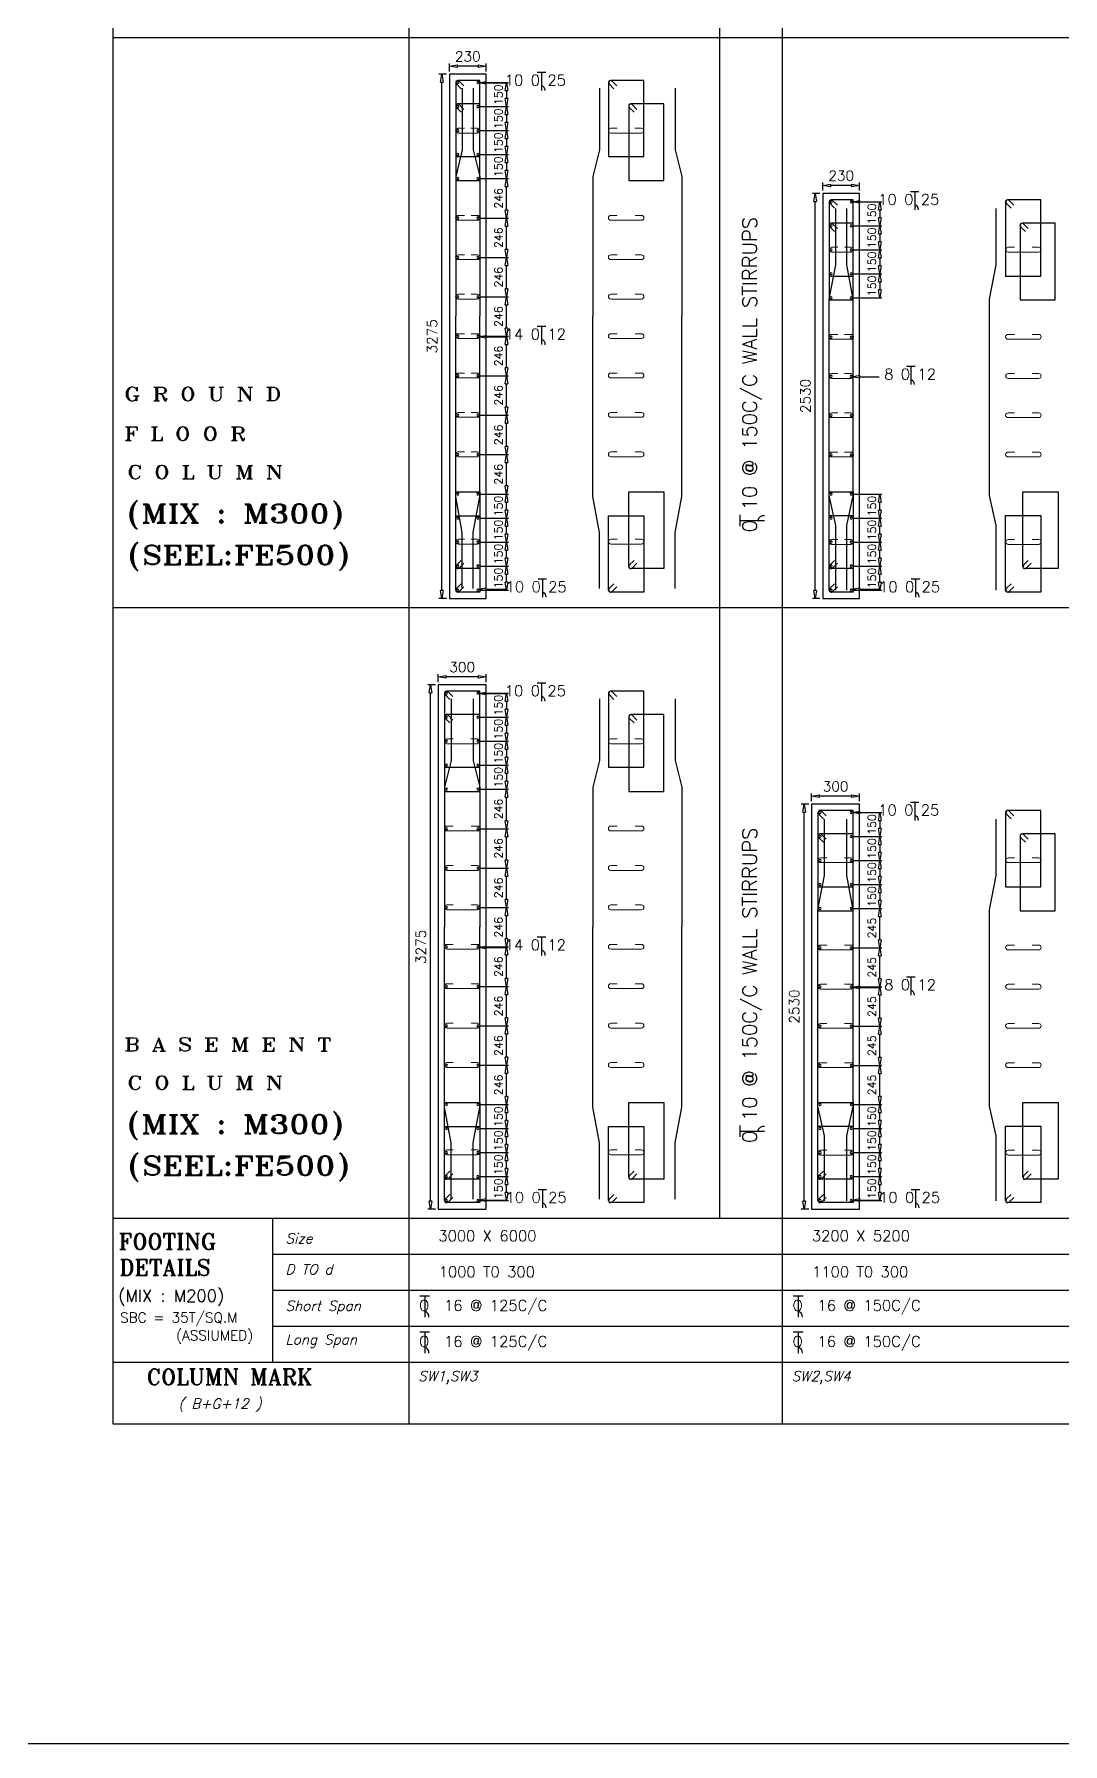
# Model space of a CAD drawing. Header units: millimetres. Extents: x 331487 to 517269, y 198509 to 399936.
# Drawn here: x 379163 to 392023, y 198509 to 219869 of the extents above; entities that cross this region are included whole.
import ezdxf

# ---------------------------------------------------------------- set-up
doc = ezdxf.new("R2010")
doc.units = ezdxf.units.MM
doc.header["$MEASUREMENT"] = 0
doc.layers.add('BEAM', color=1, linetype='Continuous', lineweight=5)
for name, color, linetype in [('COLUMN', 6, 'Continuous'), ('FOOTING', 5, 'Continuous'), ('FOOTING-SCH', 3, 'Continuous')]:
    doc.layers.add(name, color=color, linetype=linetype)
doc.styles.add('ITALICC', font='italicc', dxfattribs={"height": 0.3})
doc.styles.add('RO', font='romans.shx', dxfattribs={"height": 125})
doc.styles.add('ROMANS', font='romans.shx')
doc.styles.add('ROMANT', font='ROMANT.shx')

# ---------------------------------------------------------------- blocks, each defined once
blk = doc.blocks.new('_ClosedBlank')
at = {"color": 0, "linetype": 'ByBlock', "lineweight": -2}
for p, q in [((-1, 0.17), (0, 0)), ((-1, 0.17), (-1, -0.17)), ((0, 0), (-1, -0.17))]:
    blk.add_line(p, q, dxfattribs=at)

msp = doc.modelspace()

# ---------------------------------------------------------------- linework, layer by layer
at = {"color": 8, "linetype": 'Continuous'}
for p, q in [((380148, 219829), (397853, 219829)), ((380148, 212706), (397853, 212706)), ((380148, 205076), (383848, 205076)), ((382142, 205076), (382142, 203276)), ((383848, 205076), (397853, 205076)), ((382142, 204626), (383848, 204626)), ((383848, 204626), (397853, 204626)), ((382142, 204176), (383848, 204176)), ((383848, 204176), (397853, 204176)), ((382142, 203726), (383848, 203726)), ((383848, 203726), (397853, 203726)), ((380148, 203276), (383848, 203276)), ((380148, 203276), (397853, 203276)), ((383848, 203276), (397853, 203276)), ((380148, 202508), (397853, 202508))]:
    msp.add_line(p, q, dxfattribs=at)
at = {"color": 1, "linetype": 'Continuous'}
for p, q in [((385451, 219394), (385558, 219394)), ((385505, 219394), (385505, 219164)), ((390117, 217904), (390224, 217904)), ((390171, 217904), (390171, 217674)), ((385453, 216220), (385561, 216220)), ((385507, 216220), (385507, 215990)), ((390067, 215721), (390175, 215721)), ((390121, 215721), (390121, 215491)), ((387988, 213721), (387988, 213862)), ((387988, 213792), (388293, 213792)), ((385463, 213064), (385570, 213064)), ((385517, 213064), (385517, 212834)), ((390126, 213064), (390233, 213064)), ((390179, 213064), (390179, 212834)), ((385451, 211765), (385558, 211765)), ((385505, 211765), (385505, 211534)), ((390117, 210275), (390224, 210275)), ((390171, 210275), (390171, 210044)), ((385453, 208590), (385561, 208590)), ((385507, 208590), (385507, 208360)), ((390067, 208091), (390175, 208091)), ((390121, 208091), (390121, 207861)), ((387988, 206091), (387988, 206233)), ((387988, 206162), (388293, 206162)), ((385463, 205435), (385570, 205435)), ((385517, 205435), (385517, 205204)), ((390126, 205435), (390233, 205435)), ((390179, 205435), (390179, 205204)), ((383984, 204105), (384107, 204105)), ((384046, 204105), (384046, 203841)), ((388653, 204105), (388775, 204105)), ((388714, 204105), (388714, 203841)), ((383984, 203655), (384107, 203655)), ((384046, 203655), (384046, 203391)), ((388653, 203655), (388775, 203655)), ((388714, 203655), (388714, 203391))]:
    msp.add_line(p, q, dxfattribs=at)
for centre, radius, start, end in [((385489, 219169), 61.2, 355.5803, 75.6804), ((390156, 217679), 61.2, 355.5803, 75.6804), ((385492, 215994), 61.2, 355.5803, 75.6804), ((390106, 215495), 61.2, 355.5803, 75.6804), ((388286, 213772), 80.7, 85.5803, 165.6804), ((385501, 212839), 61.2, 355.5803, 75.6804), ((390164, 212839), 61.2, 355.5803, 75.6804), ((385489, 211539), 61.2, 355.5803, 75.6804), ((390156, 210049), 61.2, 355.5803, 75.6804), ((385492, 208364), 61.2, 355.5803, 75.6804), ((390106, 207866), 61.2, 355.5803, 75.6804), ((388286, 206142), 80.7, 85.5803, 165.6804), ((385501, 205209), 61.2, 355.5803, 75.6804), ((390164, 205209), 61.2, 355.5803, 75.6804), ((384028, 203846), 70, 355.5803, 75.6804), ((388697, 203846), 70, 355.5803, 75.6804), ((384028, 203396), 70, 355.5803, 75.6804), ((388697, 203396), 70, 355.5803, 75.6804)]:
    msp.add_arc(centre, radius, start, end, dxfattribs=at)
at = {"layer": 'BEAM', "ltscale": 0.05}
for p, q in [((384461, 218694), (384541, 218694)), ((384461, 218634), (384704, 218634)), ((384704, 218694), (384624, 218694)), ((386371, 218694), (386451, 218694)), ((386371, 218634), (386754, 218634)), ((386754, 218694), (386674, 218694)), ((384462, 217605), (384542, 217605)), ((384462, 217545), (384706, 217545)), ((384706, 217605), (384626, 217605)), ((386372, 217605), (386452, 217605)), ((386372, 217545), (386756, 217545)), ((386756, 217605), (386676, 217605)), ((384462, 217112), (384542, 217112)), ((384462, 217052), (384706, 217052)), ((384706, 217112), (384626, 217112)), ((386372, 217112), (386452, 217112)), ((386372, 217052), (386756, 217052)), ((386756, 217112), (386676, 217112)), ((389132, 217207), (389212, 217207)), ((389132, 217147), (389375, 217147)), ((389375, 217207), (389295, 217207)), ((391338, 217207), (391418, 217207)), ((391338, 217147), (391721, 217147)), ((391721, 217207), (391641, 217207)), ((384462, 216620), (384542, 216620)), ((384706, 216620), (384626, 216620)), ((386372, 216620), (386452, 216620)), ((386756, 216620), (386676, 216620)), ((384462, 216560), (384706, 216560)), ((386372, 216560), (386756, 216560)), ((384462, 216127), (384542, 216127)), ((384462, 216067), (384706, 216067)), ((384706, 216127), (384626, 216127)), ((386372, 216127), (386452, 216127)), ((386372, 216067), (386756, 216067)), ((386756, 216127), (386676, 216127)), ((389132, 216118), (389212, 216118)), ((389132, 216058), (389375, 216058)), ((389375, 216118), (389295, 216118)), ((391338, 216118), (391418, 216118)), ((391338, 216058), (391721, 216058)), ((391721, 216118), (391641, 216118)), ((384462, 215635), (384542, 215635)), ((384462, 215575), (384706, 215575)), ((384706, 215635), (384626, 215635)), ((386372, 215635), (386452, 215635)), ((386372, 215575), (386756, 215575)), ((386756, 215635), (386676, 215635)), ((389132, 215628), (389212, 215628)), ((389132, 215568), (389375, 215568)), ((389375, 215628), (389295, 215628)), ((391338, 215628), (391418, 215628)), ((391338, 215568), (391721, 215568)), ((391721, 215628), (391641, 215628)), ((384462, 215142), (384542, 215142)), ((384706, 215142), (384626, 215142)), ((386372, 215142), (386452, 215142)), ((386756, 215142), (386676, 215142)), ((389132, 215138), (389212, 215138)), ((389375, 215138), (389295, 215138)), ((391338, 215138), (391418, 215138)), ((391721, 215138), (391641, 215138)), ((384462, 215082), (384706, 215082)), ((386372, 215082), (386756, 215082)), ((389132, 215078), (389375, 215078)), ((391338, 215078), (391721, 215078)), ((384462, 214650), (384542, 214650)), ((384462, 214590), (384706, 214590)), ((384706, 214650), (384626, 214650)), ((386372, 214650), (386452, 214650)), ((386372, 214590), (386756, 214590)), ((386756, 214650), (386676, 214650)), ((389132, 214648), (389212, 214648)), ((389132, 214588), (389375, 214588)), ((389375, 214648), (389295, 214648)), ((391338, 214648), (391418, 214648)), ((391338, 214588), (391721, 214588)), ((391721, 214648), (391641, 214648)), ((384462, 213559), (384542, 213559)), ((384462, 213499), (384706, 213499)), ((384706, 213559), (384626, 213559)), ((386372, 213559), (386452, 213559)), ((386372, 213499), (386756, 213499)), ((386756, 213559), (386676, 213559)), ((389132, 213555), (389212, 213555)), ((389132, 213495), (389375, 213495)), ((389375, 213555), (389295, 213555)), ((391338, 213555), (391418, 213555)), ((391338, 213495), (391721, 213495)), ((391721, 213555), (391641, 213555)), ((384321, 211064), (384401, 211064)), ((384704, 211064), (384624, 211064)), ((386371, 211064), (386451, 211064)), ((386754, 211064), (386674, 211064)), ((384321, 211004), (384704, 211004)), ((386371, 211004), (386754, 211004)), ((384322, 209975), (384402, 209975)), ((384706, 209975), (384626, 209975)), ((386372, 209975), (386452, 209975)), ((386756, 209975), (386676, 209975)), ((384322, 209915), (384706, 209915)), ((386372, 209915), (386756, 209915)), ((388992, 209578), (389072, 209578)), ((389375, 209578), (389295, 209578)), ((391338, 209578), (391418, 209578)), ((391721, 209578), (391641, 209578)), ((384322, 209482), (384402, 209482)), ((384322, 209422), (384706, 209422)), ((384706, 209482), (384626, 209482)), ((386372, 209482), (386452, 209482)), ((386372, 209422), (386756, 209422)), ((386756, 209482), (386676, 209482)), ((388992, 209518), (389375, 209518)), ((391338, 209518), (391721, 209518)), ((384322, 208990), (384402, 208990)), ((384322, 208930), (384706, 208930)), ((384706, 208990), (384626, 208990)), ((386372, 208990), (386452, 208990)), ((386372, 208930), (386756, 208930)), ((386756, 208990), (386676, 208990)), ((384322, 208497), (384402, 208497)), ((384706, 208497), (384626, 208497)), ((386372, 208497), (386452, 208497)), ((386756, 208497), (386676, 208497)), ((388992, 208488), (389072, 208488)), ((389375, 208488), (389295, 208488)), ((391338, 208488), (391418, 208488)), ((391721, 208488), (391641, 208488)), ((384322, 208437), (384706, 208437)), ((386372, 208437), (386756, 208437)), ((388992, 208428), (389375, 208428)), ((391338, 208428), (391721, 208428)), ((384322, 208005), (384402, 208005)), ((384322, 207945), (384706, 207945)), ((384706, 208005), (384626, 208005)), ((386372, 208005), (386452, 208005)), ((386372, 207945), (386756, 207945)), ((386756, 208005), (386676, 208005)), ((388992, 207998), (389072, 207998)), ((388992, 207938), (389375, 207938)), ((389375, 207998), (389295, 207998)), ((391338, 207998), (391418, 207998)), ((391338, 207938), (391721, 207938)), ((391721, 207998), (391641, 207998)), ((384322, 207512), (384402, 207512)), ((384322, 207452), (384706, 207452)), ((384706, 207512), (384626, 207512)), ((386372, 207512), (386452, 207512)), ((386372, 207452), (386756, 207452)), ((386756, 207512), (386676, 207512)), ((388992, 207508), (389072, 207508)), ((388992, 207448), (389375, 207448)), ((389375, 207508), (389295, 207508)), ((391338, 207508), (391418, 207508)), ((391338, 207448), (391721, 207448)), ((391721, 207508), (391641, 207508)), ((384322, 207020), (384402, 207020)), ((384706, 207020), (384626, 207020)), ((386372, 207020), (386452, 207020)), ((386756, 207020), (386676, 207020)), ((388992, 207018), (389072, 207018)), ((389375, 207018), (389295, 207018)), ((391338, 207018), (391418, 207018)), ((391721, 207018), (391641, 207018)), ((384322, 206960), (384706, 206960)), ((386372, 206960), (386756, 206960)), ((388992, 206958), (389375, 206958)), ((391338, 206958), (391721, 206958)), ((384322, 205929), (384402, 205929)), ((384706, 205929), (384626, 205929)), ((386372, 205929), (386452, 205929)), ((386756, 205929), (386676, 205929)), ((388992, 205925), (389072, 205925)), ((389375, 205925), (389295, 205925)), ((391338, 205925), (391418, 205925)), ((391721, 205925), (391641, 205925)), ((384322, 205869), (384706, 205869)), ((386372, 205869), (386756, 205869)), ((388992, 205865), (389375, 205865)), ((391338, 205865), (391721, 205865))]:
    msp.add_line(p, q, dxfattribs=at)
for centre, start, end in [((384461, 218664), 90, 270), ((384704, 218664), 270, 90), ((386371, 218664), 90, 270), ((386754, 218664), 270, 90), ((384462, 217575), 90, 270), ((384706, 217575), 270, 90), ((386372, 217575), 90, 270), ((386756, 217575), 270, 90), ((384462, 217082), 90, 270), ((384706, 217082), 270, 90), ((386372, 217082), 90, 270), ((386756, 217082), 270, 90), ((389132, 217177), 90, 270), ((389375, 217177), 270, 90), ((391338, 217177), 90, 270), ((391721, 217177), 270, 90), ((384462, 216590), 90, 270), ((384706, 216590), 270, 90), ((386372, 216590), 90, 270), ((386756, 216590), 270, 90), ((384462, 216097), 90, 270), ((384706, 216097), 270, 90), ((386372, 216097), 90, 270), ((386756, 216097), 270, 90), ((389132, 216088), 90, 270), ((389375, 216088), 270, 90), ((391338, 216088), 90, 270), ((391721, 216088), 270, 90), ((384462, 215605), 90, 270), ((384706, 215605), 270, 90), ((386372, 215605), 90, 270), ((386756, 215605), 270, 90), ((389132, 215598), 90, 270), ((389375, 215598), 270, 90), ((391338, 215598), 90, 270), ((391721, 215598), 270, 90), ((384462, 215112), 90, 270), ((384706, 215112), 270, 90), ((386372, 215112), 90, 270), ((386756, 215112), 270, 90), ((389132, 215108), 90, 270), ((389375, 215108), 270, 90), ((391338, 215108), 90, 270), ((391721, 215108), 270, 90), ((384462, 214620), 90, 270), ((384706, 214620), 270, 90), ((386372, 214620), 90, 270), ((386756, 214620), 270, 90), ((389132, 214618), 90, 270), ((389375, 214618), 270, 90), ((391338, 214618), 90, 270), ((391721, 214618), 270, 90), ((384462, 213529), 90, 270), ((384706, 213529), 270, 90), ((386372, 213529), 90, 270), ((386756, 213529), 270, 90), ((389132, 213525), 90, 270), ((389375, 213525), 270, 90), ((391338, 213525), 90, 270), ((391721, 213525), 270, 90), ((384321, 211034), 90, 270), ((384704, 211034), 270, 90), ((386371, 211034), 90, 270), ((386754, 211034), 270, 90), ((384322, 209945), 90, 270), ((384706, 209945), 270, 90), ((386372, 209945), 90, 270), ((386756, 209945), 270, 90), ((388992, 209548), 90, 270), ((389375, 209548), 270, 90), ((391338, 209548), 90, 270), ((391721, 209548), 270, 90), ((384322, 209452), 90, 270), ((384706, 209452), 270, 90), ((386372, 209452), 90, 270), ((386756, 209452), 270, 90), ((384322, 208960), 90, 270), ((384706, 208960), 270, 90), ((386372, 208960), 90, 270), ((386756, 208960), 270, 90), ((384322, 208467), 90, 270), ((384706, 208467), 270, 90), ((386372, 208467), 90, 270), ((386756, 208467), 270, 90), ((388992, 208458), 90, 270), ((389375, 208458), 270, 90), ((391338, 208458), 90, 270), ((391721, 208458), 270, 90), ((384322, 207975), 90, 270), ((384706, 207975), 270, 90), ((386372, 207975), 90, 270), ((386756, 207975), 270, 90), ((388992, 207968), 90, 270), ((389375, 207968), 270, 90), ((391338, 207968), 90, 270), ((391721, 207968), 270, 90), ((384322, 207482), 90, 270), ((384706, 207482), 270, 90), ((386372, 207482), 90, 270), ((386756, 207482), 270, 90), ((388992, 207478), 90, 270), ((389375, 207478), 270, 90), ((391338, 207478), 90, 270), ((391721, 207478), 270, 90), ((384322, 206990), 90, 270), ((384706, 206990), 270, 90), ((386372, 206990), 90, 270), ((386756, 206990), 270, 90), ((388992, 206988), 90, 270), ((389375, 206988), 270, 90), ((391338, 206988), 90, 270), ((391721, 206988), 270, 90), ((384322, 205899), 90, 270), ((384706, 205899), 270, 90), ((386372, 205899), 90, 270), ((386756, 205899), 270, 90), ((388992, 205895), 90, 270), ((389375, 205895), 270, 90), ((391338, 205895), 90, 270), ((391721, 205895), 270, 90)]:
    msp.add_arc(centre, 30, start, end, dxfattribs=at)
at = {"layer": 'COLUMN'}
for p, q in [((384814, 219369), (384354, 219369)), ((384354, 219369), (384354, 212819)), ((384814, 212819), (384814, 219369)), ((389482, 217879), (389022, 217879)), ((389022, 217879), (389022, 212819)), ((389482, 212819), (389482, 217879)), ((384354, 212819), (384814, 212819)), ((389022, 212819), (389482, 212819)), ((384814, 211740), (384214, 211740)), ((384214, 211740), (384214, 205190)), ((384814, 205190), (384814, 211740)), ((389482, 210250), (388882, 210250)), ((388882, 210250), (388882, 205190)), ((389482, 205190), (389482, 210250)), ((384214, 205190), (384814, 205190)), ((388882, 205190), (389482, 205190)), ((517269, 198509), (331487, 198509))]:
    msp.add_line(p, q, dxfattribs=at)
at = {"layer": 'COLUMN', "color": 3}
for p, q in [((384434, 219264), (384434, 218339)), ((384441, 219247), (384501, 219187)), ((384734, 219289), (384459, 219289)), ((384536, 219223), (384477, 219282)), ((384515, 219195), (384515, 218425)), ((384653, 219195), (384653, 218425)), ((384734, 218339), (384734, 219289)), ((386230, 219195), (386230, 218425)), ((386344, 219264), (386344, 218339)), ((386351, 219247), (386411, 219187)), ((386784, 219289), (386369, 219289)), ((386446, 219223), (386387, 219282)), ((386784, 218339), (386784, 219289)), ((387177, 219195), (387177, 218425)), ((384434, 218972), (384434, 218039)), ((384441, 218954), (384501, 218894)), ((384734, 218997), (384459, 218997)), ((384536, 218930), (384477, 218990)), ((384734, 218039), (384734, 218997)), ((386596, 218972), (386596, 218039)), ((386603, 218954), (386663, 218894)), ((387036, 218997), (386621, 218997)), ((386698, 218930), (386638, 218990)), ((387036, 218039), (387036, 218997)), ((384515, 218425), (384434, 218092)), ((384434, 218339), (384734, 218339)), ((384653, 218425), (384734, 218092)), ((386230, 218425), (386149, 218092)), ((386344, 218339), (386784, 218339)), ((387177, 218425), (387258, 218092)), ((384434, 218092), (384434, 216348)), ((384734, 218092), (384734, 216348)), ((386149, 218092), (386149, 216348)), ((387258, 218092), (387258, 216348)), ((384434, 218039), (384734, 218039)), ((386596, 218039), (387036, 218039)), ((389102, 217774), (389102, 216845)), ((389110, 217757), (389170, 217697)), ((389402, 217799), (389127, 217799)), ((389205, 217733), (389145, 217792)), ((389184, 216986), (389184, 217693)), ((389321, 216986), (389321, 217693)), ((389402, 216845), (389402, 217799)), ((391188, 216986), (391188, 217693)), ((391308, 217774), (391308, 216845)), ((391315, 217757), (391375, 217697)), ((391748, 217799), (391333, 217799)), ((391410, 217733), (391351, 217792)), ((391748, 216845), (391748, 217799)), ((389102, 217482), (389102, 216548)), ((389110, 217464), (389170, 217404)), ((389402, 217507), (389127, 217507)), ((389205, 217440), (389145, 217500)), ((389402, 216548), (389402, 217507)), ((391488, 217482), (391488, 216548)), ((391495, 217464), (391555, 217404)), ((391928, 217507), (391513, 217507)), ((391590, 217440), (391530, 217500)), ((391928, 216548), (391928, 217507)), ((389102, 216560), (389184, 216986)), ((389102, 216845), (389402, 216845)), ((389402, 216560), (389321, 216986)), ((391106, 216560), (391188, 216986)), ((391308, 216845), (391748, 216845)), ((389102, 214106), (389102, 216560)), ((389102, 216548), (389402, 216548)), ((389402, 214101), (389402, 216560)), ((391106, 214106), (391106, 216560)), ((391488, 216548), (391928, 216548)), ((384434, 214093), (384434, 216348)), ((384734, 214093), (384734, 216348)), ((386149, 214093), (386149, 216348)), ((387258, 214093), (387258, 216348)), ((384434, 213217), (384434, 214150)), ((384434, 214150), (384734, 214150)), ((384515, 213645), (384434, 214093)), ((384653, 213645), (384734, 214093)), ((384734, 214150), (384734, 213192)), ((386230, 213645), (386149, 214093)), ((386596, 213217), (386596, 214150)), ((386596, 214150), (387036, 214150)), ((387036, 214150), (387036, 213192)), ((387177, 213645), (387258, 214093)), ((389102, 213217), (389102, 214150)), ((389102, 214150), (389402, 214150)), ((389184, 213732), (389102, 214106)), ((389321, 213732), (389402, 214101)), ((389402, 214150), (389402, 213192)), ((391188, 213732), (391106, 214106)), ((391523, 213217), (391523, 214150)), ((391523, 214150), (391963, 214150)), ((391963, 214150), (391963, 213192)), ((384434, 212924), (384434, 213852)), ((384434, 213852), (384734, 213852)), ((384734, 213852), (384734, 212899)), ((386344, 212924), (386344, 213852)), ((386344, 213852), (386784, 213852)), ((386784, 213852), (386784, 212899)), ((389102, 212924), (389102, 213856)), ((389102, 213856), (389402, 213856)), ((389402, 213856), (389402, 212899)), ((391308, 212924), (391308, 213856)), ((391308, 213856), (391748, 213856)), ((391748, 213856), (391748, 212899)), ((384515, 212945), (384515, 213645)), ((384653, 212945), (384653, 213645)), ((386230, 212945), (386230, 213645)), ((387177, 212945), (387177, 213645)), ((389184, 212924), (389184, 213732)), ((389321, 212924), (389321, 213732)), ((391188, 212924), (391188, 213732)), ((384441, 213235), (384501, 213295)), ((384734, 213192), (384459, 213192)), ((384536, 213259), (384477, 213199)), ((386603, 213235), (386663, 213295)), ((387036, 213192), (386621, 213192)), ((386698, 213259), (386638, 213199)), ((389110, 213235), (389170, 213295)), ((389402, 213192), (389127, 213192)), ((389205, 213259), (389145, 213199)), ((391530, 213235), (391590, 213295)), ((391963, 213192), (391548, 213192)), ((391625, 213259), (391566, 213199)), ((384441, 212942), (384501, 213002)), ((384536, 212966), (384477, 212907)), ((386351, 212942), (386411, 213002)), ((386446, 212966), (386387, 212907)), ((389110, 212942), (389170, 213002)), ((389205, 212966), (389145, 212907)), ((391315, 212942), (391375, 213002)), ((391410, 212966), (391351, 212907)), ((384734, 212899), (384459, 212899)), ((386784, 212899), (386369, 212899)), ((389402, 212899), (389127, 212899)), ((391748, 212899), (391333, 212899)), ((384294, 211635), (384294, 210709)), ((384301, 211617), (384361, 211557)), ((384734, 211660), (384319, 211660)), ((384396, 211593), (384337, 211652)), ((384375, 211566), (384375, 210795)), ((384653, 211566), (384653, 210795)), ((384734, 210709), (384734, 211660)), ((386230, 211566), (386230, 210795)), ((386344, 211635), (386344, 210709)), ((386351, 211617), (386411, 211557)), ((386784, 211660), (386369, 211660)), ((386446, 211593), (386387, 211652)), ((386784, 210709), (386784, 211660)), ((387177, 211566), (387177, 210795)), ((384294, 211342), (384294, 210409)), ((384301, 211324), (384361, 211264)), ((384734, 211367), (384319, 211367)), ((384396, 211300), (384337, 211360)), ((384734, 210409), (384734, 211367)), ((386596, 211342), (386596, 210409)), ((386603, 211324), (386663, 211264)), ((387036, 211367), (386621, 211367)), ((386698, 211300), (386638, 211360)), ((387036, 210409), (387036, 211367)), ((384375, 210795), (384294, 210462)), ((384294, 210709), (384734, 210709)), ((384653, 210795), (384734, 210462)), ((386230, 210795), (386149, 210462)), ((386344, 210709), (386784, 210709)), ((387177, 210795), (387258, 210462)), ((384294, 210462), (384294, 208718)), ((384294, 210409), (384734, 210409)), ((384734, 210462), (384734, 208718)), ((386149, 210462), (386149, 208718)), ((386596, 210409), (387036, 210409)), ((387258, 210462), (387258, 208718)), ((388962, 210145), (388962, 209215)), ((388970, 210127), (389030, 210067)), ((389402, 210170), (388987, 210170)), ((389065, 210103), (389005, 210162)), ((389044, 209357), (389044, 210063)), ((389321, 209357), (389321, 210063)), ((389402, 209215), (389402, 210170)), ((391188, 209357), (391188, 210063)), ((391308, 210145), (391308, 209215)), ((391315, 210127), (391375, 210067)), ((391748, 210170), (391333, 210170)), ((391410, 210103), (391351, 210162)), ((391748, 209215), (391748, 210170)), ((388962, 209852), (388962, 208918)), ((388970, 209834), (389030, 209774)), ((389402, 209877), (388987, 209877)), ((389065, 209810), (389005, 209870)), ((389402, 208918), (389402, 209877)), ((391488, 209852), (391488, 208918)), ((391495, 209834), (391555, 209774)), ((391928, 209877), (391513, 209877)), ((391590, 209810), (391530, 209870)), ((391928, 208918), (391928, 209877)), ((388962, 208930), (389044, 209357)), ((389402, 208930), (389321, 209357)), ((391106, 208930), (391188, 209357)), ((388962, 209215), (389402, 209215)), ((391308, 209215), (391748, 209215)), ((388962, 206476), (388962, 208930)), ((388962, 208918), (389402, 208918)), ((389402, 206471), (389402, 208930)), ((391106, 206476), (391106, 208930)), ((391488, 208918), (391928, 208918)), ((384294, 206463), (384294, 208718)), ((384734, 206463), (384734, 208718)), ((386149, 206463), (386149, 208718)), ((387258, 206463), (387258, 208718)), ((384294, 205587), (384294, 206520)), ((384294, 206520), (384734, 206520)), ((384375, 206016), (384294, 206463)), ((384653, 206016), (384734, 206463)), ((384734, 206520), (384734, 205562)), ((386230, 206016), (386149, 206463)), ((386596, 205587), (386596, 206520)), ((386596, 206520), (387036, 206520)), ((387036, 206520), (387036, 205562)), ((387177, 206016), (387258, 206463)), ((388962, 205587), (388962, 206520)), ((388962, 206520), (389402, 206520)), ((389044, 206103), (388962, 206476)), ((389321, 206103), (389402, 206471)), ((389402, 206520), (389402, 205562)), ((391188, 206103), (391106, 206476)), ((391523, 205587), (391523, 206520)), ((391523, 206520), (391963, 206520)), ((391963, 206520), (391963, 205562)), ((384294, 205295), (384294, 206222)), ((384294, 206222), (384734, 206222)), ((384734, 206222), (384734, 205270)), ((386344, 205295), (386344, 206222)), ((386344, 206222), (386784, 206222)), ((386784, 206222), (386784, 205270)), ((388962, 205295), (388962, 206226)), ((388962, 206226), (389402, 206226)), ((389402, 206226), (389402, 205270)), ((391308, 205295), (391308, 206226)), ((391308, 206226), (391748, 206226)), ((391748, 206226), (391748, 205270)), ((384375, 205315), (384375, 206016)), ((384653, 205315), (384653, 206016)), ((386230, 205315), (386230, 206016)), ((387177, 205315), (387177, 206016)), ((389044, 205294), (389044, 206103)), ((389321, 205294), (389321, 206103)), ((391188, 205294), (391188, 206103)), ((384301, 205605), (384361, 205665)), ((384734, 205562), (384319, 205562)), ((384396, 205629), (384337, 205569)), ((386603, 205605), (386663, 205665)), ((387036, 205562), (386621, 205562)), ((386698, 205629), (386638, 205569)), ((388970, 205605), (389030, 205665)), ((389402, 205562), (388987, 205562)), ((389065, 205629), (389005, 205569)), ((391530, 205605), (391590, 205665)), ((391963, 205562), (391548, 205562)), ((391625, 205629), (391566, 205569)), ((384301, 205312), (384361, 205372)), ((384396, 205336), (384337, 205277)), ((386351, 205312), (386411, 205372)), ((386446, 205336), (386387, 205277)), ((388970, 205312), (389030, 205372)), ((389065, 205336), (389005, 205277)), ((391315, 205312), (391375, 205372)), ((391410, 205336), (391351, 205277)), ((384734, 205270), (384319, 205270)), ((386784, 205270), (386369, 205270)), ((389402, 205270), (388987, 205270)), ((391748, 205270), (391333, 205270))]:
    msp.add_line(p, q, dxfattribs=at)
at = {"layer": 'COLUMN', "color": 4}
for points in [[(384815, 219263), (385059, 219263)], [(389483, 217773), (389727, 217773)], [(384815, 216089), (385059, 216089)], [(389483, 215590), (389727, 215590)], [(384815, 212933), (385070, 212933)], [(389483, 212933), (389738, 212933)], [(384815, 211633), (385059, 211633)], [(389483, 210143), (389727, 210143)], [(384815, 208459), (385059, 208459)], [(389483, 207960), (389727, 207960)], [(384815, 205303), (385070, 205303)], [(389483, 205303), (389738, 205303)]]:
    msp.add_lwpolyline(points, dxfattribs=at)
at = {"layer": 'COLUMN', "color": 3}
for centre, start, end in [((384459, 219264), 45, 180), ((384459, 219264), 90, 225), ((386369, 219264), 45, 180), ((386369, 219264), 90, 225), ((384459, 218972), 45, 180), ((384459, 218972), 90, 225), ((386621, 218972), 45, 180), ((386621, 218972), 90, 225), ((389127, 217774), 45, 180), ((389127, 217774), 90, 225), ((391333, 217774), 45, 180), ((391333, 217774), 90, 225), ((389127, 217482), 45, 180), ((389127, 217482), 90, 225), ((391513, 217482), 45, 180), ((391513, 217482), 90, 225), ((384459, 213217), 135, 270), ((384459, 213217), 180, 315), ((386621, 213217), 135, 270), ((386621, 213217), 180, 315), ((389127, 213217), 135, 270), ((389127, 213217), 180, 315), ((391548, 213217), 135, 270), ((391548, 213217), 180, 315), ((384459, 212924), 135, 270), ((384459, 212924), 180, 315), ((386369, 212924), 135, 270), ((386369, 212924), 180, 315), ((389127, 212924), 135, 270), ((389127, 212924), 180, 315), ((391333, 212924), 135, 270), ((391333, 212924), 180, 315), ((384319, 211635), 45, 180), ((384319, 211635), 90, 225), ((386369, 211635), 45, 180), ((386369, 211635), 90, 225), ((384319, 211342), 45, 180), ((384319, 211342), 90, 225), ((386621, 211342), 45, 180), ((386621, 211342), 90, 225), ((388987, 210145), 45, 180), ((388987, 210145), 90, 225), ((391333, 210145), 45, 180), ((391333, 210145), 90, 225), ((388987, 209852), 45, 180), ((388987, 209852), 90, 225), ((391513, 209852), 45, 180), ((391513, 209852), 90, 225), ((384319, 205587), 135, 270), ((384319, 205587), 180, 315), ((386621, 205587), 135, 270), ((386621, 205587), 180, 315), ((388987, 205587), 135, 270), ((388987, 205587), 180, 315), ((391548, 205587), 135, 270), ((391548, 205587), 180, 315), ((384319, 205295), 135, 270), ((384319, 205295), 180, 315), ((386369, 205295), 135, 270), ((386369, 205295), 180, 315), ((388987, 205295), 135, 270), ((388987, 205295), 180, 315), ((391333, 205295), 135, 270), ((391333, 205295), 180, 315)]:
    msp.add_arc(centre, 25, start, end, dxfattribs=at)
at = {"layer": 'COLUMN', "color": 7}
for centre, start, end in [((384459, 219264), 0, 180), ((384459, 219264), 180, 0), ((384709, 219264), 0, 180), ((384709, 219264), 180, 0), ((384459, 218964), 0, 180), ((384459, 218964), 180, 0), ((384709, 218964), 0, 180), ((384709, 218964), 180, 0), ((384459, 218664), 0, 180), ((384459, 218664), 180, 0), ((384709, 218664), 0, 180), ((384709, 218664), 180, 0), ((384459, 218364), 0, 180), ((384459, 218364), 180, 0), ((384709, 218364), 0, 180), ((384709, 218364), 180, 0), ((384459, 218064), 0, 180), ((384459, 218064), 0, 180), ((384459, 218064), 180, 0), ((384459, 218064), 180, 0), ((384709, 218064), 0, 180), ((384709, 218064), 0, 180), ((384709, 218064), 180, 0), ((384709, 218064), 180, 0), ((389127, 217774), 0, 180), ((389127, 217774), 180, 0), ((389377, 217774), 0, 180), ((389377, 217774), 180, 0), ((384459, 217572), 0, 180), ((384459, 217572), 180, 0), ((384709, 217572), 0, 180), ((384709, 217572), 180, 0), ((389127, 217474), 0, 180), ((389127, 217474), 180, 0), ((389377, 217474), 0, 180), ((389377, 217474), 180, 0), ((384459, 217079), 0, 180), ((384459, 217079), 180, 0), ((384709, 217079), 0, 180), ((384709, 217079), 180, 0), ((389127, 217174), 0, 180), ((389127, 217174), 180, 0), ((389377, 217174), 0, 180), ((389377, 217174), 180, 0), ((389127, 216874), 0, 180), ((389127, 216874), 180, 0), ((389377, 216874), 0, 180), ((389377, 216874), 180, 0), ((384459, 216587), 0, 180), ((384709, 216587), 0, 180), ((384459, 216587), 180, 0), ((384709, 216587), 180, 0), ((389127, 216574), 0, 180), ((389127, 216574), 180, 0), ((389377, 216574), 0, 180), ((389377, 216574), 180, 0), ((384459, 216094), 0, 180), ((384459, 216094), 180, 0), ((384709, 216094), 0, 180), ((384709, 216094), 180, 0), ((389127, 216084), 0, 180), ((389127, 216084), 180, 0), ((389377, 216084), 0, 180), ((389377, 216084), 180, 0), ((384459, 215602), 0, 180), ((384459, 215602), 180, 0), ((384709, 215602), 0, 180), ((384709, 215602), 180, 0), ((389127, 215594), 0, 180), ((389127, 215594), 180, 0), ((389377, 215594), 0, 180), ((389377, 215594), 180, 0), ((384459, 215109), 0, 180), ((384459, 215109), 180, 0), ((384709, 215109), 0, 180), ((384709, 215109), 180, 0), ((389127, 215104), 0, 180), ((389127, 215104), 180, 0), ((389377, 215104), 0, 180), ((389377, 215104), 180, 0), ((384459, 214617), 0, 180), ((384459, 214617), 180, 0), ((384709, 214617), 0, 180), ((384709, 214617), 180, 0), ((389127, 214614), 0, 180), ((389127, 214614), 180, 0), ((389377, 214614), 0, 180), ((389377, 214614), 180, 0), ((384459, 214124), 0, 180), ((384459, 214124), 180, 0), ((384709, 214124), 0, 180), ((384709, 214124), 180, 0), ((389127, 214124), 0, 180), ((389127, 214124), 180, 0), ((389377, 214124), 0, 180), ((389377, 214124), 180, 0), ((384459, 213824), 0, 180), ((384459, 213824), 180, 0), ((384709, 213824), 0, 180), ((384709, 213824), 180, 0), ((389127, 213824), 0, 180), ((389127, 213824), 180, 0), ((389377, 213824), 0, 180), ((389377, 213824), 180, 0), ((384459, 213524), 0, 180), ((384459, 213524), 180, 0), ((384709, 213524), 0, 180), ((384709, 213524), 180, 0), ((389127, 213524), 0, 180), ((389127, 213524), 180, 0), ((389377, 213524), 0, 180), ((389377, 213524), 180, 0), ((384459, 213224), 0, 180), ((384459, 213224), 180, 0), ((384709, 213224), 0, 180), ((384709, 213224), 180, 0), ((389127, 213224), 0, 180), ((389127, 213224), 180, 0), ((389377, 213224), 0, 180), ((389377, 213224), 180, 0), ((384459, 212924), 0, 180), ((384459, 212924), 180, 0), ((384709, 212924), 0, 180), ((384709, 212924), 180, 0), ((389127, 212924), 0, 180), ((389127, 212924), 180, 0), ((389377, 212924), 0, 180), ((389377, 212924), 180, 0), ((384319, 211635), 0, 180), ((384319, 211635), 180, 0), ((384709, 211635), 0, 180), ((384709, 211635), 180, 0), ((384319, 211335), 0, 180), ((384319, 211335), 180, 0), ((384709, 211335), 0, 180), ((384709, 211335), 180, 0), ((384319, 211035), 0, 180), ((384709, 211035), 0, 180), ((384319, 211035), 180, 0), ((384709, 211035), 180, 0), ((384319, 210735), 0, 180), ((384319, 210735), 180, 0), ((384709, 210735), 0, 180), ((384709, 210735), 180, 0), ((384319, 210435), 0, 180), ((384319, 210435), 0, 180), ((384319, 210435), 180, 0), ((384319, 210435), 180, 0), ((384709, 210435), 0, 180), ((384709, 210435), 0, 180), ((384709, 210435), 180, 0), ((384709, 210435), 180, 0), ((388987, 210145), 0, 180), ((388987, 210145), 180, 0), ((389377, 210145), 0, 180), ((389377, 210145), 180, 0), ((384319, 209942), 0, 180), ((384319, 209942), 180, 0), ((384709, 209942), 0, 180), ((384709, 209942), 180, 0), ((388987, 209845), 0, 180), ((388987, 209845), 180, 0), ((389377, 209845), 0, 180), ((389377, 209845), 180, 0), ((388987, 209545), 0, 180), ((389377, 209545), 0, 180), ((384319, 209450), 0, 180), ((384319, 209450), 180, 0), ((384709, 209450), 0, 180), ((384709, 209450), 180, 0), ((388987, 209545), 180, 0), ((389377, 209545), 180, 0), ((388987, 209245), 0, 180), ((388987, 209245), 180, 0), ((389377, 209245), 0, 180), ((389377, 209245), 180, 0), ((384319, 208957), 0, 180), ((384319, 208957), 180, 0), ((384709, 208957), 0, 180), ((384709, 208957), 180, 0), ((388987, 208945), 0, 180), ((388987, 208945), 180, 0), ((389377, 208945), 0, 180), ((389377, 208945), 180, 0), ((384319, 208465), 0, 180), ((384319, 208465), 180, 0), ((384709, 208465), 0, 180), ((384709, 208465), 180, 0), ((388987, 208455), 0, 180), ((388987, 208455), 180, 0), ((389377, 208455), 0, 180), ((389377, 208455), 180, 0), ((384319, 207972), 0, 180), ((384319, 207972), 180, 0), ((384709, 207972), 0, 180), ((384709, 207972), 180, 0), ((388987, 207965), 0, 180), ((388987, 207965), 180, 0), ((389377, 207965), 0, 180), ((389377, 207965), 180, 0), ((384319, 207480), 0, 180), ((384319, 207480), 180, 0), ((384709, 207480), 0, 180), ((384709, 207480), 180, 0), ((388987, 207475), 0, 180), ((388987, 207475), 180, 0), ((389377, 207475), 0, 180), ((389377, 207475), 180, 0), ((384319, 206987), 0, 180), ((384319, 206987), 180, 0), ((384709, 206987), 0, 180), ((384709, 206987), 180, 0), ((388987, 206985), 0, 180), ((388987, 206985), 180, 0), ((389377, 206985), 0, 180), ((389377, 206985), 180, 0), ((384319, 206495), 0, 180), ((384319, 206495), 180, 0), ((384709, 206495), 0, 180), ((384709, 206495), 180, 0), ((388987, 206495), 0, 180), ((388987, 206495), 180, 0), ((389377, 206495), 0, 180), ((389377, 206495), 180, 0), ((384319, 206195), 0, 180), ((384319, 206195), 180, 0), ((384709, 206195), 0, 180), ((384709, 206195), 180, 0), ((388987, 206195), 0, 180), ((388987, 206195), 180, 0), ((389377, 206195), 0, 180), ((389377, 206195), 180, 0), ((384319, 205895), 0, 180), ((384319, 205895), 180, 0), ((384709, 205895), 0, 180), ((384709, 205895), 180, 0), ((388987, 205895), 0, 180), ((388987, 205895), 180, 0), ((389377, 205895), 0, 180), ((389377, 205895), 180, 0), ((384319, 205595), 0, 180), ((384319, 205595), 180, 0), ((384709, 205595), 0, 180), ((384709, 205595), 180, 0), ((388987, 205595), 0, 180), ((388987, 205595), 180, 0), ((389377, 205595), 0, 180), ((389377, 205595), 180, 0), ((384319, 205295), 0, 180), ((384319, 205295), 180, 0), ((384709, 205295), 0, 180), ((384709, 205295), 180, 0), ((388987, 205295), 0, 180), ((388987, 205295), 180, 0), ((389377, 205295), 0, 180), ((389377, 205295), 180, 0)]:
    msp.add_arc(centre, 12.6, start, end, dxfattribs=at)
at = {"layer": 'FOOTING', "color": 4}
for p, q in [((384354, 219404), (384354, 219504)), ((384714, 219469), (384454, 219469)), ((384814, 219404), (384814, 219504)), ((384319, 219369), (384224, 219369)), ((384259, 212919), (384259, 219269)), ((384734, 219264), (385092, 219264)), ((385067, 219164), (385067, 219064)), ((384734, 218964), (385092, 218964)), ((384734, 218964), (385092, 218964)), ((385067, 218864), (385067, 218764)), ((384734, 218664), (385092, 218664)), ((384734, 218664), (385092, 218664)), ((385067, 218564), (385067, 218464)), ((384734, 218364), (385092, 218364)), ((384734, 218364), (385092, 218364)), ((385067, 218264), (385067, 218164)), ((384734, 218064), (385092, 218064)), ((384734, 218064), (385092, 218064)), ((385067, 217672), (385067, 217964)), ((388987, 217879), (388893, 217879)), ((389022, 217914), (389022, 218014)), ((389382, 217979), (389122, 217979)), ((389482, 217914), (389482, 218014)), ((388928, 212919), (388928, 217779)), ((389402, 217774), (389761, 217774)), ((389736, 217674), (389736, 217574)), ((384734, 217572), (385092, 217572)), ((384734, 217572), (385092, 217572)), ((385067, 217179), (385067, 217472)), ((389402, 217474), (389761, 217474)), ((389402, 217474), (389761, 217474)), ((389736, 217374), (389736, 217274)), ((384734, 217079), (385092, 217079)), ((384734, 217079), (385092, 217079)), ((389402, 217174), (389761, 217174)), ((389402, 217174), (389761, 217174)), ((389736, 217074), (389736, 216974)), ((385067, 216687), (385067, 216979)), ((389402, 216874), (389761, 216874)), ((389402, 216874), (389761, 216874)), ((389736, 216774), (389736, 216674)), ((384734, 216587), (385092, 216587)), ((384734, 216587), (385092, 216587)), ((385067, 216194), (385067, 216487)), ((389402, 216574), (389761, 216574)), ((384734, 216094), (385092, 216094)), ((384734, 216094), (385092, 216094)), ((385067, 215702), (385067, 215994)), ((384734, 215602), (385092, 215602)), ((384734, 215602), (385092, 215602)), ((385067, 215209), (385067, 215502)), ((384734, 215109), (385092, 215109)), ((384734, 215109), (385092, 215109)), ((385067, 214717), (385067, 215009)), ((384734, 214617), (385092, 214617)), ((384734, 214617), (385092, 214617)), ((385067, 214224), (385067, 214517)), ((384734, 214124), (385092, 214124)), ((384734, 214124), (385092, 214124)), ((389402, 214124), (389761, 214124)), ((384734, 213824), (385092, 213824)), ((384734, 213824), (385092, 213824)), ((385067, 213924), (385067, 214024)), ((389402, 213824), (389761, 213824)), ((389402, 213824), (389761, 213824)), ((389736, 213924), (389736, 214024)), ((385067, 213624), (385067, 213724)), ((389736, 213624), (389736, 213724)), ((384734, 213524), (385092, 213524)), ((384734, 213524), (385092, 213524)), ((385067, 213324), (385067, 213424)), ((389402, 213524), (389761, 213524)), ((389402, 213524), (389761, 213524)), ((389736, 213324), (389736, 213424)), ((384734, 213224), (385092, 213224)), ((384734, 213224), (385092, 213224)), ((389402, 213224), (389761, 213224)), ((389402, 213224), (389761, 213224)), ((385067, 213024), (385067, 213124)), ((389736, 213024), (389736, 213124)), ((384319, 212819), (384224, 212819)), ((384734, 212924), (385092, 212924)), ((388987, 212819), (388893, 212819)), ((389402, 212924), (389761, 212924)), ((384179, 211740), (384084, 211740)), ((384214, 211775), (384214, 211874)), ((384714, 211839), (384314, 211839)), ((384814, 211775), (384814, 211874)), ((384119, 205290), (384119, 211640)), ((384734, 211635), (385092, 211635)), ((385067, 211535), (385067, 211435)), ((384734, 211335), (385092, 211335)), ((384734, 211335), (385092, 211335)), ((385067, 211235), (385067, 211135)), ((384734, 211035), (385092, 211035)), ((384734, 211035), (385092, 211035)), ((385067, 210935), (385067, 210835)), ((384734, 210735), (385092, 210735)), ((384734, 210735), (385092, 210735)), ((385067, 210635), (385067, 210535)), ((384734, 210435), (385092, 210435)), ((384734, 210435), (385092, 210435)), ((385067, 210042), (385067, 210335)), ((388847, 210250), (388753, 210250)), ((388882, 210285), (388882, 210384)), ((389382, 210349), (388982, 210349)), ((389482, 210285), (389482, 210384)), ((388788, 205290), (388788, 210150)), ((389402, 210145), (389761, 210145)), ((389736, 210045), (389736, 209945)), ((384734, 209942), (385092, 209942)), ((384734, 209942), (385092, 209942)), ((385067, 209550), (385067, 209842)), ((389402, 209845), (389761, 209845)), ((389402, 209845), (389761, 209845)), ((389736, 209745), (389736, 209645)), ((384734, 209450), (385092, 209450)), ((384734, 209450), (385092, 209450)), ((385067, 209057), (385067, 209350)), ((389402, 209545), (389761, 209545)), ((389402, 209545), (389761, 209545)), ((389736, 209445), (389736, 209345)), ((389402, 209245), (389761, 209245)), ((389402, 209245), (389761, 209245)), ((389736, 209145), (389736, 209045)), ((384734, 208957), (385092, 208957)), ((384734, 208957), (385092, 208957)), ((389402, 208945), (389761, 208945)), ((389402, 208945), (389761, 208945)), ((385067, 208565), (385067, 208857)), ((389736, 208555), (389736, 208845)), ((384734, 208465), (385092, 208465)), ((384734, 208465), (385092, 208465)), ((385067, 208072), (385067, 208365)), ((389402, 208455), (389761, 208455)), ((389402, 208455), (389761, 208455)), ((389736, 208065), (389736, 208355)), ((384734, 207972), (385092, 207972)), ((384734, 207972), (385092, 207972)), ((385067, 207580), (385067, 207872)), ((389402, 207965), (389761, 207965)), ((389402, 207965), (389761, 207965)), ((389736, 207575), (389736, 207865)), ((384734, 207480), (385092, 207480)), ((384734, 207480), (385092, 207480)), ((389402, 207475), (389761, 207475)), ((389402, 207475), (389761, 207475)), ((385067, 207087), (385067, 207380)), ((389736, 207085), (389736, 207375)), ((384734, 206987), (385092, 206987)), ((384734, 206987), (385092, 206987)), ((389402, 206985), (389761, 206985)), ((389402, 206985), (389761, 206985)), ((385067, 206595), (385067, 206887)), ((389736, 206595), (389736, 206885)), ((384734, 206495), (385092, 206495)), ((384734, 206495), (385092, 206495)), ((385067, 206295), (385067, 206395)), ((389402, 206495), (389761, 206495)), ((389402, 206495), (389761, 206495)), ((389736, 206295), (389736, 206395)), ((384734, 206195), (385092, 206195)), ((384734, 206195), (385092, 206195)), ((389402, 206195), (389761, 206195)), ((389402, 206195), (389761, 206195)), ((385067, 205995), (385067, 206095)), ((389736, 205995), (389736, 206095)), ((384734, 205895), (385092, 205895)), ((384734, 205895), (385092, 205895)), ((385067, 205695), (385067, 205795)), ((389402, 205895), (389761, 205895)), ((389402, 205895), (389761, 205895)), ((389736, 205695), (389736, 205795)), ((384734, 205595), (385092, 205595)), ((384734, 205595), (385092, 205595)), ((385067, 205395), (385067, 205495)), ((389402, 205595), (389761, 205595)), ((389402, 205595), (389761, 205595)), ((389736, 205395), (389736, 205495)), ((384734, 205295), (385092, 205295)), ((389402, 205295), (389761, 205295)), ((384179, 205190), (384084, 205190)), ((388847, 205190), (388753, 205190))]:
    msp.add_line(p, q, dxfattribs=at)
at = {"layer": 'FOOTING-SCH', "color": 8, "linetype": 'Continuous'}
for p, q in [((380148, 264824), (380148, 202508)), ((383848, 264824), (383848, 202508)), ((388516, 264824), (388516, 202508)), ((387735, 205076), (387735, 255444))]:
    msp.add_line(p, q, dxfattribs=at)

# ---------------------------------------------------------------- block references
at = {"layer": 'COLUMN', "color": 4, "xscale": 100, "yscale": 100, "zscale": 100, "rotation": 180}
for p in [(384715, 219263), (389383, 217773), (384715, 216089), (389383, 215590), (384715, 212933), (389383, 212933), (384715, 211633), (389383, 210143), (384715, 208459), (389383, 207960), (384715, 205303), (389383, 205303)]:
    msp.add_blockref('_ClosedBlank', p, dxfattribs=at)
at = {"layer": 'FOOTING', "color": 4, "xscale": 100, "yscale": 100, "zscale": 100}
for p, rotation in [((384354, 219469), 180), ((384259, 219369), 90), ((385067, 219264), 90), ((385067, 218964), 270), ((385067, 218964), 90), ((385067, 218664), 270), ((385067, 218664), 90), ((385067, 218364), 270), ((385067, 218364), 90), ((385067, 218064), 270), ((385067, 218064), 90), ((388928, 217879), 90), ((389022, 217979), 180), ((385067, 217572), 270), ((389736, 217774), 90), ((385067, 217572), 90), ((389736, 217474), 270), ((389736, 217474), 90), ((389736, 217174), 270), ((385067, 217079), 270), ((385067, 217079), 90), ((389736, 217174), 90), ((389736, 216874), 270), ((389736, 216874), 90), ((385067, 216587), 270), ((389736, 216574), 270), ((385067, 216587), 90), ((385067, 216094), 270), ((385067, 216094), 90), ((385067, 215602), 270), ((385067, 215602), 90), ((385067, 215109), 270), ((385067, 215109), 90), ((385067, 214617), 270), ((385067, 214617), 90), ((385067, 214124), 270), ((385067, 214124), 90), ((389736, 214124), 90), ((385067, 213824), 270), ((385067, 213824), 90), ((389736, 213824), 270), ((389736, 213824), 90), ((385067, 213524), 270), ((389736, 213524), 270), ((385067, 213524), 90), ((389736, 213524), 90), ((385067, 213224), 270), ((385067, 213224), 90), ((389736, 213224), 270), ((389736, 213224), 90), ((385067, 212924), 270), ((389736, 212924), 270), ((384259, 212819), 270), ((388928, 212819), 270), ((384119, 211740), 90), ((384214, 211839), 180), ((385067, 211635), 90), ((385067, 211335), 270), ((385067, 211335), 90), ((385067, 211035), 270), ((385067, 211035), 90), ((385067, 210735), 270), ((385067, 210735), 90), ((385067, 210435), 270), ((385067, 210435), 90), ((388788, 210250), 90), ((388882, 210349), 180), ((385067, 209942), 270), ((389736, 210145), 90), ((385067, 209942), 90), ((389736, 209845), 270), ((389736, 209845), 90), ((385067, 209450), 270), ((389736, 209545), 270), ((385067, 209450), 90), ((389736, 209545), 90), ((389736, 209245), 270), ((389736, 209245), 90), ((385067, 208957), 270), ((385067, 208957), 90), ((389736, 208945), 270), ((389736, 208945), 90), ((385067, 208465), 270), ((389736, 208455), 270), ((385067, 208465), 90), ((389736, 208455), 90), ((385067, 207972), 270), ((389736, 207965), 270), ((385067, 207972), 90), ((389736, 207965), 90), ((385067, 207480), 270), ((385067, 207480), 90), ((389736, 207475), 270), ((389736, 207475), 90), ((385067, 206987), 270), ((385067, 206987), 90), ((389736, 206985), 270), ((389736, 206985), 90), ((385067, 206495), 270), ((389736, 206495), 270), ((385067, 206495), 90), ((389736, 206495), 90), ((385067, 206195), 270), ((385067, 206195), 90), ((389736, 206195), 270), ((389736, 206195), 90), ((385067, 205895), 270), ((389736, 205895), 270), ((385067, 205895), 90), ((389736, 205895), 90), ((385067, 205595), 270), ((385067, 205595), 90), ((389736, 205595), 270), ((389736, 205595), 90), ((384119, 205190), 270), ((385067, 205295), 270), ((388788, 205190), 270), ((389736, 205295), 270)]:
    msp.add_blockref('_ClosedBlank', p, dxfattribs=dict(at, rotation=rotation))
for p in [(384814, 219469), (389482, 217979), (384814, 211839), (389482, 210349)]:
    msp.add_blockref('_ClosedBlank', p, dxfattribs=at)

# ---------------------------------------------------------------- texts
at = {"color": 3, "linetype": 'Continuous', "style": 'ROMANT', "width": 1.25}
for s, p in [('G R O U N D', (380287, 215288)), ('F L O O R', (380287, 214792)), ('C O L U M N', (380325, 214313)), ('B A S E M E N T', (380287, 207162)), ('C O L U M N', (380325, 206683))]:
    msp.add_text(s, height=169.2, dxfattribs=at).set_placement(p)
at = {"color": 230, "linetype": 'Continuous', "style": 'ROMANT', "width": 1.25}
for s, p in [('(MIX : M300)', (380325, 213762)), ('(SEEL:FE500)', (380335, 213244)), ('(MIX : M300)', (380325, 206132)), ('(SEEL:FE500)', (380335, 205614))]:
    msp.add_text(s, height=235, dxfattribs=at).set_placement(p)
at = {"color": 3, "linetype": 'Continuous'}
for s, height, style, p in [('FOOTING', 200, 'ROMANT', (380219, 204684)), ('Size', 125, 'ITALICC', (382305, 204761)), ('DETAILS', 200, 'ROMANT', (380229, 204360)), ('D TO d', 125, 'ITALICC', (382305, 204374)), ('Short Span', 125, 'ITALICC', (382305, 203919)), ('SBC = 35T/SQ.M ', 125, 'ROMANT', (380237, 203772)), ('(ASSIUMED)', 125, 'ROMANT', (380937, 203549)), ('Long Span', 125, 'ITALICC', (382305, 203498)), ('COLUMN MARK', 200, 'ROMANT', (380569, 202992))]:
    msp.add_text(s, height=height, dxfattribs=dict(at, style=style)).set_placement(p)
at = {"color": 230, "linetype": 'Continuous', "style": 'ROMANT'}
msp.add_text('(MIX : M200)', height=150, dxfattribs=at).set_placement((380214, 204032))
at = {"color": 6, "linetype": 'Continuous', "style": 'ITALICC'}
for s, p in [('SW1,SW3', (383965, 203041)), ('SW2,SW4', (388633, 203041)), ('( B+G+12 )', (380967, 202696))]:
    msp.add_text(s, height=125, dxfattribs=at).set_placement(p)
at = {"layer": 'COLUMN', "color": 1, "style": 'ROMANS'}
for s, p in [('10 0 25', (385047, 219227)), ('10 0 25', (389715, 217737)), ('14 0 12', (385047, 216053)), ('8 0 12', (389789, 215554)), ('10 0 25', (385057, 212897)), ('10 0 25', (389725, 212897)), ('10 0 25', (385047, 211598)), ('10 0 25', (389715, 210108)), ('14 0 12', (385047, 208423)), ('8 0 12', (389789, 207925)), ('10 0 25', (385057, 205268)), ('10 0 25', (389725, 205268)), ('3000 X 6000', (384216, 204788)), ('3200 X 5200', (388885, 204788)), ('1000 T0 300', (384220, 204338)), ('1100 T0 300', (388888, 204338)), ('O  16 @ 125C/C', (383975, 203918)), ('O  16 @ 150C/C', (388644, 203918)), ('O  16 @ 125C/C', (383975, 203468)), ('O  16 @ 150C/C', (388644, 203468))]:
    msp.add_text(s, height=135, dxfattribs=at).set_placement(p)
for p in [(388196, 213523), (388196, 205893)]:
    msp.add_text(' 0 10 @ 150C/C WALL STIRRUPS', height=178.2, rotation=90, dxfattribs=at).set_placement(p)
at = {"layer": 'FOOTING', "color": 3, "char_height": 125, "attachment_point": 5, "style": 'RO'}
for s, insert in [('230', (384584, 219591)), ('230', (389252, 218101)), ('300', (384514, 211961)), ('300', (389182, 210471))]:
    msp.add_mtext(s, dxfattribs=dict(at, insert=insert))
at = {"layer": 'FOOTING', "color": 3, "attachment_point": 5, "rotation": 90}
for s, insert, char_height, style in [('150', (384967, 219114), 100, 'ROMANS'), ('150', (384967, 218814), 100, 'ROMANS'), ('150', (384967, 218514), 100, 'ROMANS'), ('150', (384967, 218214), 100, 'ROMANS'), ('246', (384967, 217818), 100, 'ROMANS'), ('150', (389636, 217624), 100, 'ROMANS'), ('246', (384967, 217326), 100, 'ROMANS'), ('150', (389636, 217324), 100, 'ROMANS'), ('150', (389636, 217024), 100, 'ROMANS'), ('246', (384967, 216833), 100, 'ROMANS'), ('150', (389636, 216724), 100, 'ROMANS'), ('246', (384967, 216341), 100, 'ROMANS'), ('3275', (384137, 216094), 125, 'RO'), ('246', (384967, 215848), 100, 'ROMANS'), ('2530', (388805, 215349), 125, 'RO'), ('246', (384967, 215356), 100, 'ROMANS'), ('246', (384967, 214863), 100, 'ROMANS'), ('246', (384967, 214371), 100, 'ROMANS'), ('150', (384967, 213974), 100, 'ROMANS'), ('150', (389636, 213974), 100, 'ROMANS'), ('150', (384967, 213674), 100, 'ROMANS'), ('150', (389636, 213674), 100, 'ROMANS'), ('150', (384967, 213374), 100, 'ROMANS'), ('150', (389636, 213374), 100, 'ROMANS'), ('150', (384967, 213074), 100, 'ROMANS'), ('150', (389636, 213074), 100, 'ROMANS'), ('150', (384967, 211485), 100, 'ROMANS'), ('150', (384967, 211185), 100, 'ROMANS'), ('150', (384967, 210885), 100, 'ROMANS'), ('150', (384967, 210585), 100, 'ROMANS'), ('246', (384967, 210188), 100, 'ROMANS'), ('150', (389636, 209995), 100, 'ROMANS'), ('246', (384967, 209696), 100, 'ROMANS'), ('150', (389636, 209695), 100, 'ROMANS'), ('150', (389636, 209395), 100, 'ROMANS'), ('246', (384967, 209203), 100, 'ROMANS'), ('150', (389636, 209095), 100, 'ROMANS'), ('246', (384967, 208711), 100, 'ROMANS'), ('245', (389636, 208700), 100, 'ROMANS'), ('3275', (383997, 208465), 125, 'RO'), ('246', (384967, 208218), 100, 'ROMANS'), ('245', (389636, 208210), 100, 'ROMANS'), ('246', (384967, 207726), 100, 'ROMANS'), ('2530', (388665, 207720), 125, 'RO'), ('245', (389636, 207720), 100, 'ROMANS'), ('246', (384967, 207233), 100, 'ROMANS'), ('245', (389636, 207230), 100, 'ROMANS'), ('246', (384967, 206741), 100, 'ROMANS'), ('245', (389636, 206740), 100, 'ROMANS'), ('150', (384967, 206345), 100, 'ROMANS'), ('150', (389636, 206345), 100, 'ROMANS'), ('150', (384967, 206045), 100, 'ROMANS'), ('150', (389636, 206045), 100, 'ROMANS'), ('150', (384967, 205745), 100, 'ROMANS'), ('150', (389636, 205745), 100, 'ROMANS'), ('150', (384967, 205445), 100, 'ROMANS'), ('150', (389636, 205445), 100, 'ROMANS')]:
    msp.add_mtext(s, dxfattribs=dict(at, insert=insert, char_height=char_height, style=style))

doc.saveas('drawing.dxf')
